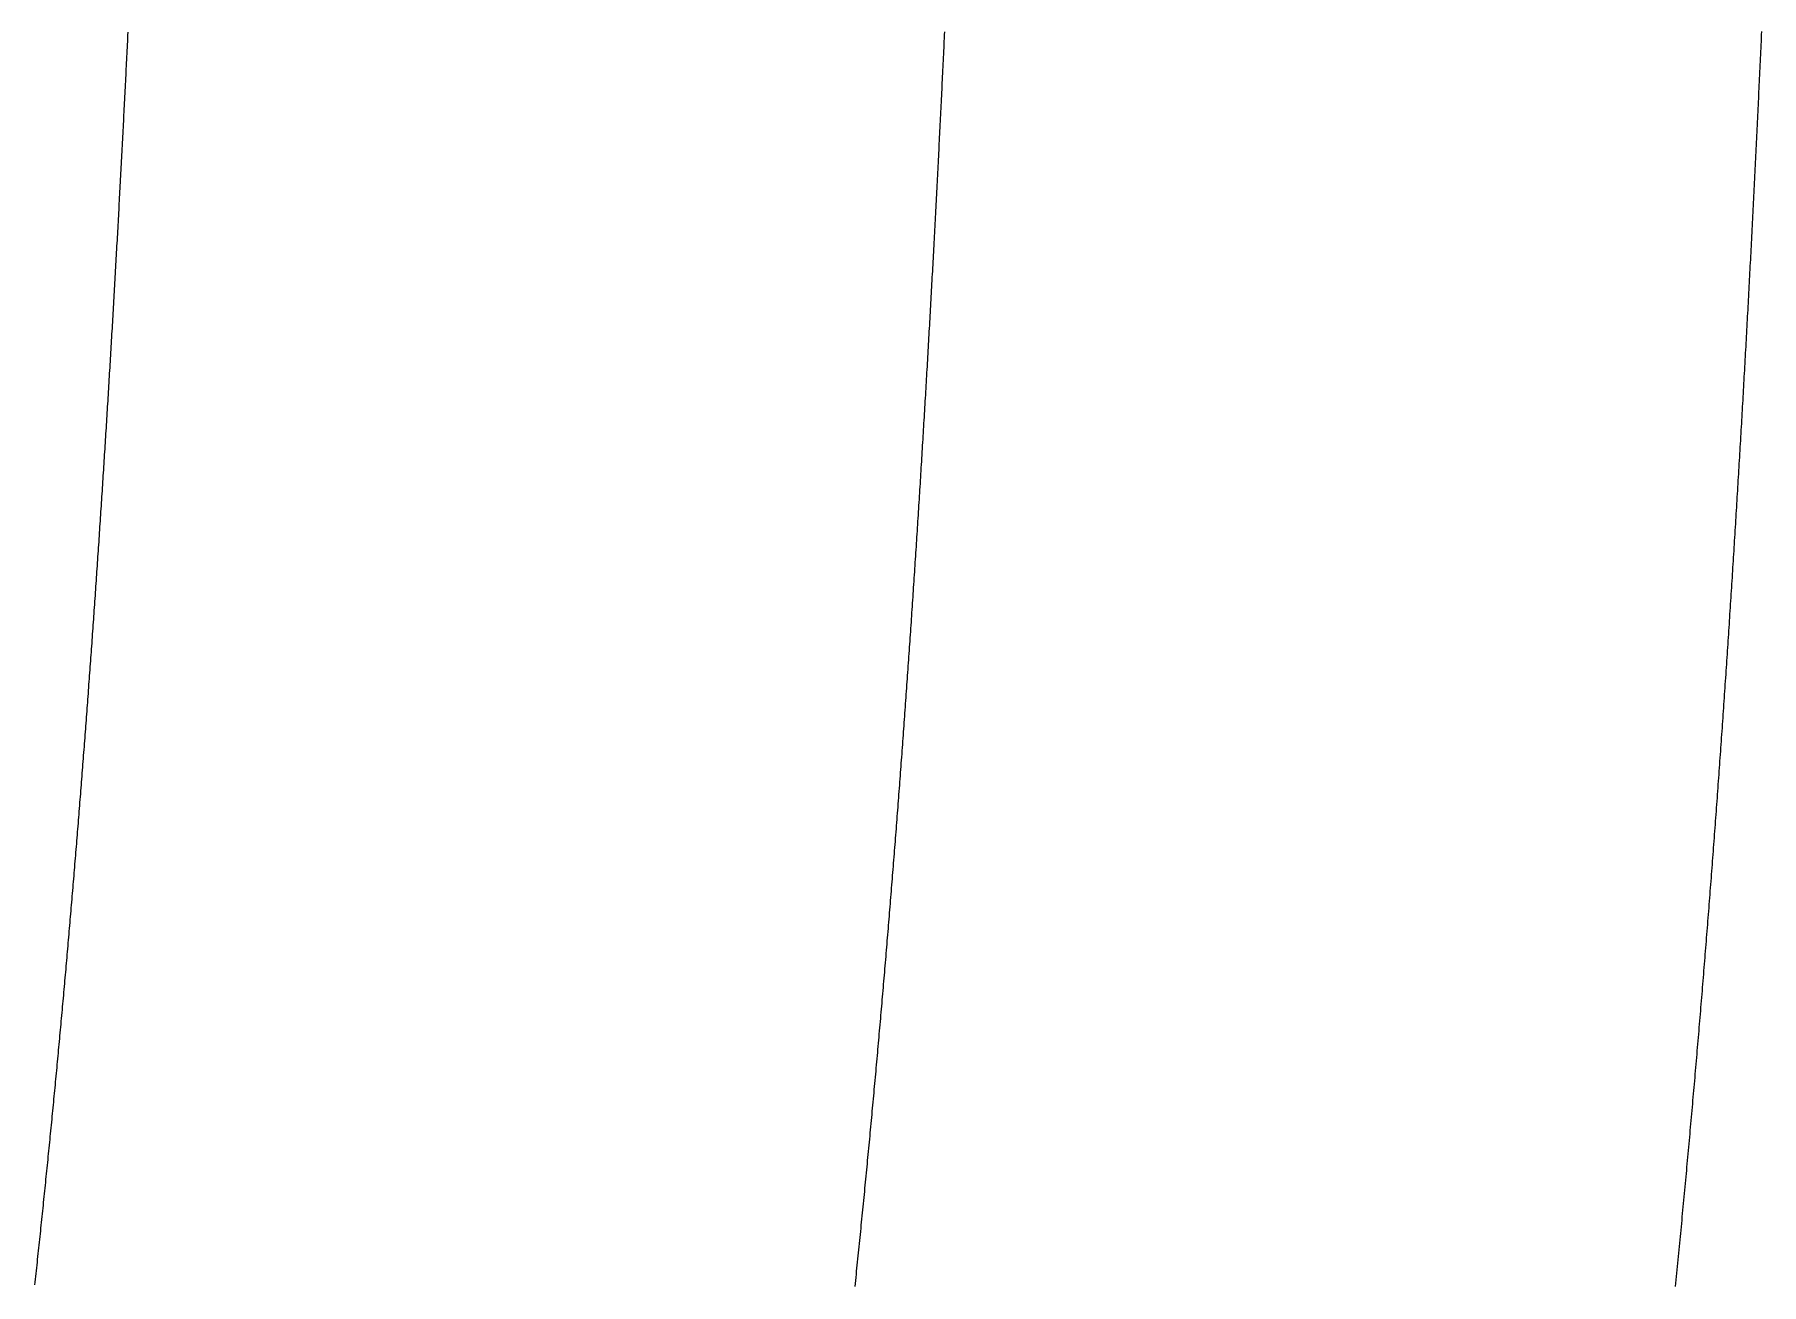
# Model space of a CAD drawing. Extents: x 10 to 206, y -65 to 73.
# Drawn here: x 174.0376 to 174.3149, y -50.0444 to -49.8438 of the extents above; entities that cross this region are included whole.
import ezdxf

# ---------------------------------------------------------------- set-up
doc = ezdxf.new("R2010")
doc.units = 0
doc.header["$LTSCALE"] = 0.5
doc.layers.add('LOGO', color=7, linetype='Continuous')

msp = doc.modelspace()

# ---------------------------------------------------------------- linework, layer by layer
at = {"layer": 'LOGO'}
for points in [[(174.05257085, -49.84338235), (174.05254676, -49.84387651), (174.05252263, -49.84437059), (174.05249845, -49.84486459), (174.05247424, -49.8453585), (174.05244999, -49.84585234), (174.0524257, -49.84634609), (174.05240137, -49.84683975), (174.05237699, -49.84733334), (174.05235258, -49.84782684), (174.05232813, -49.84832026), (174.05230364, -49.84881359), (174.05227911, -49.84930684), (174.05225454, -49.84980001), (174.05222993, -49.8502931), (174.05220528, -49.8507861), (174.05218058, -49.85127902), (174.05215585, -49.85177185), (174.05213108, -49.8522646), (174.05210626, -49.85275727), (174.05208141, -49.85324986), (174.05205651, -49.85374236), (174.05203157, -49.85423478), (174.05200659, -49.85472711), (174.05198157, -49.85521936), (174.05195651, -49.85571153), (174.0519314, -49.85620361), (174.05190626, -49.85669561), (174.05188107, -49.85718753), (174.05185584, -49.85767936), (174.05183057, -49.85817111), (174.05180526, -49.85866277), (174.0517799, -49.85915435), (174.0517545, -49.85964585), (174.05172906, -49.86013726), (174.05170358, -49.86062859), (174.05167805, -49.86111984), (174.05165249, -49.861611), (174.05162687, -49.86210207), (174.05160122, -49.86259306), (174.05157552, -49.86308397), (174.05154978, -49.86357479), (174.051524, -49.86406553), (174.05149817, -49.86455618), (174.0514723, -49.86504675), (174.05144639, -49.86553724), (174.05142043, -49.86602764), (174.05139443, -49.86651796), (174.05136838, -49.86700819), (174.05134229, -49.86749833), (174.05131616, -49.86798839), (174.05128998, -49.86847837), (174.05126376, -49.86896826), (174.0512375, -49.86945807), (174.05121118, -49.86994779), (174.05118483, -49.87043743), (174.05115843, -49.87092698), (174.05113199, -49.87141645), (174.0511055, -49.87190583), (174.05107896, -49.87239513), (174.05105238, -49.87288434), (174.05102576, -49.87337347), (174.05099909, -49.87386251), (174.05097237, -49.87435147), (174.05094561, -49.87484034), (174.0509188, -49.87532912), (174.05089195, -49.87581782), (174.05086505, -49.87630644), (174.05083811, -49.87679497), (174.05081112, -49.87728341), (174.05078408, -49.87777177), (174.050757, -49.87826004), (174.05072987, -49.87874823), (174.0507027, -49.87923633), (174.05067547, -49.87972434), (174.0506482, -49.88021227), (174.05062089, -49.88070012), (174.05059353, -49.88118788), (174.05056612, -49.88167555), (174.05053866, -49.88216313), (174.05051116, -49.88265063), (174.05048361, -49.88313805), (174.05045601, -49.88362537), (174.05042837, -49.88411262), (174.05040067, -49.88459977), (174.05037293, -49.88508684), (174.05034514, -49.88557382), (174.05031731, -49.88606072), (174.05028942, -49.88654753), (174.05026149, -49.88703425), (174.05023351, -49.88752089), (174.05020548, -49.88800744), (174.0501774, -49.88849391), (174.05014928, -49.88898028), (174.0501211, -49.88946658), (174.05009288, -49.88995278), (174.05006461, -49.8904389), (174.05003629, -49.89092493), (174.05000792, -49.89141087), (174.0499795, -49.89189673), (174.04995103, -49.8923825), (174.04992251, -49.89286818), (174.04989395, -49.89335378), (174.04986533, -49.89383929), (174.04983667, -49.89432471), (174.04980795, -49.89481005), (174.04977918, -49.8952953), (174.04975037, -49.89578046), (174.0497215, -49.89626553), (174.04969259, -49.89675052), (174.04966362, -49.89723542), (174.04963461, -49.89772023), (174.04960554, -49.89820496), (174.04957642, -49.89868959), (174.04954725, -49.89917414), (174.04951803, -49.89965861), (174.04948876, -49.90014298), (174.04945944, -49.90062727), (174.04943007, -49.90111147), (174.04940065, -49.90159558), (174.04937118, -49.9020796), (174.04934165, -49.90256354), (174.04931207, -49.90304739), (174.04928245, -49.90353115), (174.04925276, -49.90401482), (174.04922303, -49.90449841), (174.04919325, -49.90498191), (174.04916341, -49.90546531), (174.04913353, -49.90594864), (174.04910358, -49.90643187), (174.04907359, -49.90691501), (174.04904355, -49.90739807), (174.04901345, -49.90788104), (174.0489833, -49.90836392), (174.0489531, -49.90884671), (174.04892284, -49.90932941), (174.04889253, -49.90981203), (174.04886217, -49.91029455), (174.04883176, -49.91077699), (174.04880129, -49.91125934), (174.04877077, -49.9117416), (174.04874019, -49.91222377), (174.04870957, -49.91270586), (174.04867888, -49.91318785), (174.04864815, -49.91366976), (174.04861736, -49.91415158), (174.04858651, -49.91463331), (174.04855562, -49.91511494), (174.04852467, -49.9155965), (174.04849366, -49.91607796), (174.0484626, -49.91655933), (174.04843148, -49.91704061), (174.04840032, -49.91752181), (174.04836909, -49.91800291), (174.04833781, -49.91848393), (174.04830648, -49.91896486), (174.04827509, -49.9194457), (174.04824365, -49.91992644), (174.04821215, -49.9204071), (174.04818059, -49.92088767), (174.04814898, -49.92136815), (174.04811732, -49.92184854), (174.0480856, -49.92232885), (174.04805382, -49.92280906), (174.04802199, -49.92328918), (174.0479901, -49.92376921), (174.04795816, -49.92424916), (174.04792616, -49.92472901), (174.0478941, -49.92520877), (174.04786199, -49.92568845), (174.04782982, -49.92616803), (174.04779759, -49.92664752), (174.04776531, -49.92712693), (174.04773297, -49.92760624), (174.04770058, -49.92808547), (174.04766812, -49.9285646), (174.04763561, -49.92904364), (174.04760305, -49.9295226), (174.04757042, -49.93000146), (174.04753774, -49.93048023), (174.047505, -49.93095892), (174.0474722, -49.93143751), (174.04743935, -49.93191601), (174.04740644, -49.93239442), (174.04737347, -49.93287274), (174.04734044, -49.93335097), (174.04730735, -49.93382911), (174.04727421, -49.93430716), (174.04724101, -49.93478512), (174.04720775, -49.93526299), (174.04717443, -49.93574077), (174.04714105, -49.93621846), (174.04710761, -49.93669605), (174.04707412, -49.93717356), (174.04704056, -49.93765097), (174.04700695, -49.9381283), (174.04697328, -49.93860553), (174.04693955, -49.93908267), (174.04690576, -49.93955972), (174.04687191, -49.94003668), (174.046838, -49.94051355), (174.04680403, -49.94099032), (174.04677, -49.94146701), (174.04673591, -49.94194361), (174.04670176, -49.94242011), (174.04666755, -49.94289652), (174.04663328, -49.94337284), (174.04659895, -49.94384907), (174.04656456, -49.94432521), (174.04653011, -49.94480125), (174.0464956, -49.94527721), (174.04646103, -49.94575307), (174.0464264, -49.94622884), (174.04639171, -49.94670452), (174.04635695, -49.94718011), (174.04632214, -49.94765561), (174.04628726, -49.94813101), (174.04625232, -49.94860632), (174.04621733, -49.94908154), (174.04618227, -49.94955667), (174.04614714, -49.95003171), (174.04611196, -49.95050665), (174.04607672, -49.95098151), (174.04604141, -49.95145627), (174.04600604, -49.95193093), (174.04597061, -49.95240551), (174.04593512, -49.95287999), (174.04589956, -49.95335439), (174.04586394, -49.95382868), (174.04582826, -49.95430289), (174.04579252, -49.95477701), (174.04575671, -49.95525103), (174.04572084, -49.95572496), (174.04568491, -49.95619879), (174.04564892, -49.95667254), (174.04561286, -49.95714619), (174.04557674, -49.95761975), (174.04554056, -49.95809321), (174.04550431, -49.95856659), (174.045468, -49.95903987), (174.04543162, -49.95951306), (174.04539518, -49.95998615), (174.04535868, -49.96045915), (174.04532212, -49.96093206), (174.04528548, -49.96140488), (174.04524879, -49.9618776), (174.04521203, -49.96235023), (174.04517521, -49.96282277), (174.04513832, -49.96329521), (174.04510137, -49.96376756), (174.04506435, -49.96423982), (174.04502727, -49.96471198), (174.04499012, -49.96518405), (174.04495291, -49.96565603), (174.04491564, -49.96612791), (174.0448783, -49.9665997), (174.04484089, -49.9670714), (174.04480342, -49.967543), (174.04476588, -49.96801451), (174.04472828, -49.96848593), (174.04469061, -49.96895725), (174.04465287, -49.96942848), (174.04461507, -49.96989961), (174.0445772, -49.97037065), (174.04453927, -49.9708416), (174.04450127, -49.97131245), (174.04446321, -49.97178321), (174.04442508, -49.97225388), (174.04438688, -49.97272445), (174.04434861, -49.97319492), (174.04431028, -49.97366531), (174.04427188, -49.9741356), (174.04423342, -49.97460579), (174.04419489, -49.97507589), (174.04415629, -49.9755459), (174.04411762, -49.97601581), (174.04407889, -49.97648562), (174.04404008, -49.97695535), (174.04400122, -49.97742498), (174.04396228, -49.97789451), (174.04392327, -49.97836395), (174.0438842, -49.97883329), (174.04384506, -49.97930254), (174.04380585, -49.9797717), (174.04376658, -49.98024076), (174.04372723, -49.98070972), (174.04368782, -49.98117859), (174.04364834, -49.98164737), (174.04360879, -49.98211605), (174.04356917, -49.98258464), (174.04352948, -49.98305313), (174.04348973, -49.98352153), (174.0434499, -49.98398983), (174.04341001, -49.98445803), (174.04337004, -49.98492614), (174.04333001, -49.98539416), (174.04328991, -49.98586208), (174.04324973, -49.98632991), (174.04320949, -49.98679764), (174.04316918, -49.98726527), (174.0431288, -49.98773281), (174.04308835, -49.98820025), (174.04304783, -49.9886676), (174.04300724, -49.98913485), (174.04296658, -49.98960201), (174.04292585, -49.99006907), (174.04288504, -49.99053604), (174.04284417, -49.99100291), (174.04280323, -49.99146968), (174.04276221, -49.99193636), (174.04272113, -49.99240294), (174.04267997, -49.99286943), (174.04263875, -49.99333582), (174.04259745, -49.99380212), (174.04255608, -49.99426832), (174.04251464, -49.99473442), (174.04247313, -49.99520043), (174.04243154, -49.99566634), (174.04238989, -49.99613215), (174.04234816, -49.99659787), (174.04230636, -49.99706349), (174.04226449, -49.99752902), (174.04222255, -49.99799445), (174.04218054, -49.99845978), (174.04213845, -49.99892502), (174.04209629, -49.99939016), (174.04205406, -49.9998552), (174.04201175, -50.00032015), (174.04196937, -50.000785), (174.04192692, -50.00124975), (174.0418844, -50.00171441), (174.04184181, -50.00217897), (174.04179914, -50.00264343), (174.04175639, -50.0031078), (174.04171358, -50.00357207), (174.04167069, -50.00403624), (174.04162773, -50.00450032), (174.04158469, -50.0049643), (174.04154158, -50.00542818), (174.0414984, -50.00589197), (174.04145514, -50.00635565), (174.04141181, -50.00681924), (174.0413684, -50.00728274), (174.04132492, -50.00774613), (174.04128137, -50.00820943), (174.04123774, -50.00867264), (174.04119403, -50.00913574), (174.04115026, -50.00959875), (174.0411064, -50.01006166), (174.04106248, -50.01052447), (174.04101847, -50.01098718), (174.0409744, -50.0114498), (174.04093024, -50.01191232), (174.04088602, -50.01237474), (174.04084171, -50.01283706), (174.04079733, -50.01329929), (174.04075288, -50.01376142), (174.04070835, -50.01422345), (174.04066374, -50.01468538), (174.04061906, -50.01514722), (174.0405743, -50.01560895), (174.04052947, -50.01607059), (174.04048456, -50.01653213), (174.04043957, -50.01699358), (174.04039451, -50.01745492), (174.04034937, -50.01791617), (174.04030415, -50.01837732), (174.04025886, -50.01883837), (174.04021349, -50.01929932), (174.04016805, -50.01976017), (174.04012252, -50.02022092), (174.04007692, -50.02068158), (174.04003124, -50.02114214), (174.03998549, -50.0216026), (174.03993966, -50.02206296), (174.03989375, -50.02252322), (174.03984776, -50.02298339), (174.03980169, -50.02344345), (174.03975555, -50.02390342), (174.03970933, -50.02436328), (174.03966303, -50.02482305), (174.03961665, -50.02528272), (174.0395702, -50.02574229), (174.03952366, -50.02620176), (174.03947705, -50.02666114), (174.03943036, -50.02712041), (174.03938359, -50.02757959), (174.03933674, -50.02803866), (174.03928982, -50.02849764), (174.03924281, -50.02895652), (174.03919573, -50.02941529), (174.03914856, -50.02987397), (174.03910132, -50.03033255), (174.03905399, -50.03079103), (174.03900659, -50.03124941), (174.03895911, -50.03170769), (174.03891155, -50.03216587), (174.03886391, -50.03262396), (174.03881618, -50.03308194), (174.03876838, -50.03353982), (174.0387205, -50.03399761), (174.03867254, -50.03445529), (174.0386245, -50.03491287), (174.03857638, -50.03537036), (174.03852817, -50.03582774), (174.03847989, -50.03628503), (174.03843152, -50.03674221), (174.03838308, -50.03719929), (174.03833455, -50.03765628), (174.03828595, -50.03811316), (174.03823726, -50.03856995), (174.03818849, -50.03902663), (174.03813964, -50.03948321), (174.0380907, -50.0399397), (174.03804169, -50.04039608), (174.0379926, -50.04085236), (174.03794342, -50.04130855), (174.03789416, -50.04176463), (174.03784482, -50.04222061), (174.0377954, -50.04267649), (174.03774589, -50.04313227), (174.0376963, -50.04358795), (174.03764663, -50.04404353), (174.03759688, -50.04449901)], [(174.16934901, -50.04476563), (174.16940013, -50.04427371), (174.16945116, -50.04378173), (174.1695021, -50.04328969), (174.16955295, -50.04279758), (174.1696037, -50.04230541), (174.16965436, -50.04181318), (174.16970493, -50.04132088), (174.16975541, -50.04082852), (174.1698058, -50.04033609), (174.1698561, -50.0398436), (174.1699063, -50.03935105), (174.16995641, -50.03885844), (174.17000644, -50.03836576), (174.17005637, -50.03787302), (174.17010621, -50.03738021), (174.17015596, -50.03688735), (174.17020562, -50.03639441), (174.17025519, -50.03590142), (174.17030466, -50.03540836), (174.17035405, -50.03491524), (174.17040335, -50.03442206), (174.17045256, -50.03392881), (174.17050168, -50.0334355), (174.1705507, -50.03294213), (174.17059964, -50.0324487), (174.17064849, -50.0319552), (174.17069725, -50.03146164), (174.17074592, -50.03096802), (174.17079451, -50.03047433), (174.170843, -50.02998058), (174.1708914, -50.02948677), (174.17093972, -50.0289929), (174.17098795, -50.02849896), (174.17103609, -50.02800496), (174.17108414, -50.0275109), (174.1711321, -50.02701678), (174.17117997, -50.02652259), (174.17122776, -50.02602834), (174.17127546, -50.02553403), (174.17132307, -50.02503966), (174.17137059, -50.02454522), (174.17141803, -50.02405073), (174.17146537, -50.02355617), (174.17151263, -50.02306154), (174.17155981, -50.02256686), (174.1716069, -50.02207212), (174.1716539, -50.02157731), (174.17170081, -50.02108244), (174.17174764, -50.02058751), (174.17179438, -50.02009251), (174.17184103, -50.01959746), (174.1718876, -50.01910234), (174.17193408, -50.01860716), (174.17198048, -50.01811192), (174.17202679, -50.01761662), (174.17207302, -50.01712125), (174.17211915, -50.01662583), (174.17216521, -50.01613034), (174.17221118, -50.01563479), (174.17225706, -50.01513918), (174.17230286, -50.01464351), (174.17234857, -50.01414778), (174.1723942, -50.01365198), (174.17243975, -50.01315613), (174.17248521, -50.01266021), (174.17253058, -50.01216423), (174.17257587, -50.01166819), (174.17262108, -50.01117209), (174.1726662, -50.01067593), (174.17271124, -50.01017971), (174.17275619, -50.00968342), (174.17280107, -50.00918708), (174.17284585, -50.00869067), (174.17289056, -50.0081942), (174.17293518, -50.00769768), (174.17297972, -50.00720109), (174.17302417, -50.00670444), (174.17306854, -50.00620773), (174.17311283, -50.00571096), (174.17315704, -50.00521412), (174.17320116, -50.00471723), (174.17324521, -50.00422028), (174.17328917, -50.00372326), (174.17333304, -50.00322619), (174.17337684, -50.00272905), (174.17342055, -50.00223186), (174.17346418, -50.0017346), (174.17350773, -50.00123729), (174.1735512, -50.00073991), (174.17359459, -50.00024247), (174.1736379, -49.99974498), (174.17368112, -49.99924742), (174.17372426, -49.9987498), (174.17376733, -49.99825212), (174.17381031, -49.99775438), (174.17385321, -49.99725659), (174.17389603, -49.99675873), (174.17393877, -49.99626081), (174.17398143, -49.99576283), (174.17402401, -49.99526479), (174.17406651, -49.99476669), (174.17410893, -49.99426854), (174.17415128, -49.99377032), (174.17419354, -49.99327204), (174.17423572, -49.9927737), (174.17427782, -49.99227531), (174.17431984, -49.99177685), (174.17436179, -49.99127833), (174.17440365, -49.99077976), (174.17444544, -49.99028112), (174.17448715, -49.98978242), (174.17452877, -49.98928367), (174.17457032, -49.98878486), (174.1746118, -49.98828598), (174.17465319, -49.98778705), (174.1746945, -49.98728806), (174.17473574, -49.986789), (174.1747769, -49.98628989), (174.17481798, -49.98579072), (174.17485899, -49.98529149), (174.17489991, -49.98479221), (174.17494076, -49.98429286), (174.17498154, -49.98379345), (174.17502223, -49.98329399), (174.17506285, -49.98279446), (174.17510339, -49.98229488), (174.17514385, -49.98179524), (174.17518424, -49.98129553), (174.17522455, -49.98079577), (174.17526479, -49.98029595), (174.17530495, -49.97979608), (174.17534503, -49.97929614), (174.17538504, -49.97879615), (174.17542497, -49.97829609), (174.17546482, -49.97779598), (174.1755046, -49.97729581), (174.17554431, -49.97679558), (174.17558394, -49.97629529), (174.17562349, -49.97579494), (174.17566297, -49.97529454), (174.17570237, -49.97479408), (174.1757417, -49.97429355), (174.17578095, -49.97379297), (174.17582013, -49.97329234), (174.17585924, -49.97279164), (174.17589827, -49.97229089), (174.17593723, -49.97179007), (174.17597611, -49.9712892), (174.17601492, -49.97078827), (174.17605365, -49.97028729), (174.17609231, -49.96978624), (174.1761309, -49.96928514), (174.17616941, -49.96878398), (174.17620785, -49.96828276), (174.17624622, -49.96778148), (174.17628452, -49.96728015), (174.17632274, -49.96677876), (174.17636089, -49.96627731), (174.17639896, -49.9657758), (174.17643696, -49.96527424), (174.17647489, -49.96477261), (174.17651275, -49.96427093), (174.17655054, -49.9637692), (174.17658825, -49.9632674), (174.1766259, -49.96276555), (174.17666347, -49.96226364), (174.17670096, -49.96176167), (174.17673839, -49.96125965), (174.17677575, -49.96075756), (174.17681303, -49.96025542), (174.17685024, -49.95975323), (174.17688739, -49.95925097), (174.17692446, -49.95874866), (174.17696146, -49.9582463), (174.17699839, -49.95774387), (174.17703525, -49.95724139), (174.17707204, -49.95673885), (174.17710875, -49.95623625), (174.1771454, -49.9557336), (174.17718198, -49.95523089), (174.17721849, -49.95472813), (174.17725493, -49.9542253), (174.1772913, -49.95372242), (174.1773276, -49.95321949), (174.17736383, -49.95271649), (174.17739999, -49.95221344), (174.17743608, -49.95171033), (174.1774721, -49.95120717), (174.17750805, -49.95070395), (174.17754394, -49.95020068), (174.17757975, -49.94969734), (174.1776155, -49.94919395), (174.17765118, -49.94869051), (174.17768679, -49.94818701), (174.17772233, -49.94768345), (174.17775781, -49.94717983), (174.17779321, -49.94667616), (174.17782855, -49.94617244), (174.17786382, -49.94566865), (174.17789903, -49.94516482), (174.17793416, -49.94466092), (174.17796923, -49.94415697), (174.17800423, -49.94365296), (174.17803917, -49.9431489), (174.17807404, -49.94264478), (174.17810884, -49.94214061), (174.17814357, -49.94163638), (174.17817824, -49.94113209), (174.17821284, -49.94062775), (174.17824737, -49.94012335), (174.17828184, -49.9396189), (174.17831625, -49.93911439), (174.17835058, -49.93860982), (174.17838485, -49.9381052), (174.17841906, -49.93760053), (174.1784532, -49.9370958), (174.17848728, -49.93659101), (174.17852128, -49.93608617), (174.17855523, -49.93558127), (174.17858911, -49.93507632), (174.17862292, -49.93457131), (174.17865667, -49.93406625), (174.17869036, -49.93356113), (174.17872398, -49.93305595), (174.17875753, -49.93255072), (174.17879102, -49.93204544), (174.17882445, -49.9315401), (174.17885782, -49.93103471), (174.17889112, -49.93052926), (174.17892435, -49.93002376), (174.17895752, -49.9295182), (174.17899063, -49.92901258), (174.17902368, -49.92850691), (174.17905666, -49.92800119), (174.17908958, -49.92749541), (174.17912244, -49.92698958), (174.17915523, -49.92648369), (174.17918796, -49.92597775), (174.17922063, -49.92547175), (174.17925323, -49.9249657), (174.17928577, -49.9244596), (174.17931826, -49.92395344), (174.17935067, -49.92344722), (174.17938303, -49.92294095), (174.17941533, -49.92243463), (174.17944756, -49.92192825), (174.17947973, -49.92142182), (174.17951184, -49.92091533), (174.17954389, -49.92040879), (174.17957587, -49.9199022), (174.1796078, -49.91939555), (174.17963967, -49.91888885), (174.17967147, -49.91838209), (174.17970321, -49.91787528), (174.1797349, -49.91736842), (174.17976652, -49.9168615), (174.17979808, -49.91635452), (174.17982958, -49.9158475), (174.17986102, -49.91534042), (174.17989241, -49.91483328), (174.17992373, -49.9143261), (174.17995499, -49.91381885), (174.17998619, -49.91331156), (174.18001734, -49.91280421), (174.18004842, -49.91229681), (174.18007944, -49.91178935), (174.18011041, -49.91128184), (174.18014132, -49.91077428), (174.18017216, -49.91026666), (174.18020295, -49.90975899), (174.18023368, -49.90925127), (174.18026435, -49.90874349), (174.18029497, -49.90823566), (174.18032552, -49.90772778), (174.18035602, -49.90721984), (174.18038646, -49.90671185), (174.18041684, -49.90620381), (174.18044716, -49.90569572), (174.18047743, -49.90518757), (174.18050764, -49.90467937), (174.18053779, -49.90417111), (174.18056788, -49.9036628), (174.18059792, -49.90315444), (174.1806279, -49.90264603), (174.18065782, -49.90213756), (174.18068769, -49.90162904), (174.1807175, -49.90112047), (174.18074725, -49.90061185), (174.18077695, -49.90010317), (174.18080659, -49.89959444), (174.18083617, -49.89908566), (174.1808657, -49.89857682), (174.18089518, -49.89806794), (174.18092459, -49.897559), (174.18095395, -49.89705001), (174.18098326, -49.89654096), (174.18101251, -49.89603186), (174.18104171, -49.89552271), (174.18107085, -49.89501351), (174.18109993, -49.89450426), (174.18112896, -49.89399495), (174.18115794, -49.89348559), (174.18118686, -49.89297618), (174.18121573, -49.89246672), (174.18124454, -49.89195721), (174.1812733, -49.89144764), (174.181302, -49.89093802), (174.18133065, -49.89042835), (174.18135925, -49.88991863), (174.18138779, -49.88940886), (174.18141628, -49.88889903), (174.18144472, -49.88838915), (174.1814731, -49.88787922), (174.18150143, -49.88736924), (174.18152971, -49.88685921), (174.18155793, -49.88634912), (174.1815861, -49.88583899), (174.18161422, -49.8853288), (174.18164229, -49.88481856), (174.1816703, -49.88430827), (174.18169826, -49.88379793), (174.18172617, -49.88328754), (174.18175402, -49.88277709), (174.18178183, -49.88226659), (174.18180958, -49.88175605), (174.18183728, -49.88124545), (174.18186493, -49.8807348), (174.18189253, -49.8802241), (174.18192008, -49.87971335), (174.18194757, -49.87920254), (174.18197502, -49.87869169), (174.18200241, -49.87818078), (174.18202975, -49.87766983), (174.18205705, -49.87715882), (174.18208429, -49.87664776), (174.18211148, -49.87613665), (174.18213862, -49.87562549), (174.18216571, -49.87511428), (174.18219275, -49.87460302), (174.18221974, -49.87409171), (174.18224668, -49.87358035), (174.18227358, -49.87306893), (174.18230042, -49.87255747), (174.18232721, -49.87204596), (174.18235395, -49.87153439), (174.18238065, -49.87102278), (174.18240729, -49.87051111), (174.18243389, -49.8699994), (174.18246044, -49.86948763), (174.18248693, -49.86897581), (174.18251338, -49.86846395), (174.18253979, -49.86795203), (174.18256614, -49.86744006), (174.18259245, -49.86692804), (174.1826187, -49.86641598), (174.18264491, -49.86590386), (174.18267107, -49.86539169), (174.18269719, -49.86487947), (174.18272325, -49.8643672), (174.18274927, -49.86385489), (174.18277525, -49.86334252), (174.18280117, -49.8628301), (174.18282705, -49.86231763), (174.18285288, -49.86180512), (174.18287866, -49.86129255), (174.1829044, -49.86077993), (174.18293009, -49.86026727), (174.18295573, -49.85975455), (174.18298133, -49.85924179), (174.18300689, -49.85872897), (174.18303239, -49.85821611), (174.18305785, -49.85770319), (174.18308327, -49.85719023), (174.18310863, -49.85667722), (174.18313396, -49.85616416), (174.18315924, -49.85565104), (174.18318447, -49.85513788), (174.18320966, -49.85462467), (174.1832348, -49.85411141), (174.1832599, -49.85359811), (174.18328495, -49.85308475), (174.18330996, -49.85257134), (174.18333492, -49.85205789), (174.18335984, -49.85154438), (174.18338472, -49.85103083), (174.18340955, -49.85051723), (174.18343433, -49.85000358), (174.18345908, -49.84948988), (174.18348378, -49.84897613), (174.18350843, -49.84846233), (174.18353304, -49.84794848), (174.18355761, -49.84743459), (174.18358214, -49.84692064), (174.18360662, -49.84640665), (174.18363106, -49.84589261), (174.18365546, -49.84537852), (174.18367981, -49.84486438), (174.18370412, -49.8443502), (174.18372839, -49.84383596), (174.18375262, -49.84332168)], [(174.31488884, -49.84326281), (174.31486421, -49.84380176), (174.31483953, -49.8443407), (174.31481481, -49.84487963), (174.31479004, -49.84541855), (174.31476523, -49.84595745), (174.31474037, -49.84649634), (174.31471546, -49.84703522), (174.31469051, -49.84757409), (174.31466551, -49.84811295), (174.31464047, -49.84865179), (174.31461537, -49.84919063), (174.31459023, -49.84972945), (174.31456504, -49.85026826), (174.31453981, -49.85080705), (174.31451453, -49.85134584), (174.3144892, -49.85188461), (174.31446382, -49.85242337), (174.31443839, -49.85296212), (174.31441292, -49.85350085), (174.31438739, -49.85403957), (174.31436182, -49.85457828), (174.3143362, -49.85511698), (174.31431053, -49.85565567), (174.31428482, -49.85619434), (174.31425905, -49.856733), (174.31423323, -49.85727165), (174.31420737, -49.85781028), (174.31418145, -49.8583489), (174.31415548, -49.85888751), (174.31412947, -49.85942611), (174.3141034, -49.85996469), (174.31407729, -49.86050326), (174.31405112, -49.86104182), (174.3140249, -49.86158037), (174.31399864, -49.8621189), (174.31397232, -49.86265742), (174.31394595, -49.86319592), (174.31391953, -49.86373441), (174.31389306, -49.86427289), (174.31386653, -49.86481136), (174.31383996, -49.86534981), (174.31381333, -49.86588825), (174.31378665, -49.86642668), (174.31375992, -49.86696509), (174.31373314, -49.86750349), (174.3137063, -49.86804188), (174.31367941, -49.86858025), (174.31365247, -49.86911861), (174.31362548, -49.86965696), (174.31359843, -49.87019529), (174.31357133, -49.87073361), (174.31354417, -49.87127191), (174.31351697, -49.8718102), (174.31348971, -49.87234848), (174.31346239, -49.87288674), (174.31343502, -49.87342499), (174.3134076, -49.87396323), (174.31338012, -49.87450145), (174.31335259, -49.87503966), (174.313325, -49.87557785), (174.31329736, -49.87611603), (174.31326966, -49.8766542), (174.31324191, -49.87719235), (174.31321411, -49.87773049), (174.31318624, -49.87826861), (174.31315833, -49.87880672), (174.31313035, -49.87934481), (174.31310232, -49.87988289), (174.31307424, -49.88042096), (174.3130461, -49.88095901), (174.3130179, -49.88149705), (174.31298965, -49.88203507), (174.31296134, -49.88257308), (174.31293297, -49.88311107), (174.31290454, -49.88364905), (174.31287606, -49.88418702), (174.31284752, -49.88472497), (174.31281893, -49.8852629), (174.31279027, -49.88580082), (174.31276156, -49.88633873), (174.31273279, -49.88687662), (174.31270396, -49.8874145), (174.31267508, -49.88795236), (174.31264613, -49.8884902), (174.31261713, -49.88902803), (174.31258807, -49.88956585), (174.31255895, -49.89010365), (174.31252977, -49.89064144), (174.31250053, -49.89117921), (174.31247123, -49.89171696), (174.31244188, -49.8922547), (174.31241246, -49.89279243), (174.31238298, -49.89333014), (174.31235345, -49.89386783), (174.31232385, -49.89440551), (174.31229419, -49.89494317), (174.31226448, -49.89548082), (174.3122347, -49.89601846), (174.31220486, -49.89655607), (174.31217496, -49.89709367), (174.312145, -49.89763126), (174.31211498, -49.89816883), (174.3120849, -49.89870638), (174.31205475, -49.89924392), (174.31202455, -49.89978145), (174.31199428, -49.90031895), (174.31196395, -49.90085644), (174.31193356, -49.90139392), (174.31190311, -49.90193138), (174.31187259, -49.90246882), (174.31184201, -49.90300625), (174.31181137, -49.90354366), (174.31178066, -49.90408105), (174.3117499, -49.90461843), (174.31171907, -49.9051558), (174.31168817, -49.90569314), (174.31165721, -49.90623047), (174.31162619, -49.90676779), (174.31159511, -49.90730508), (174.31156396, -49.90784237), (174.31153275, -49.90837963), (174.31150147, -49.90891688), (174.31147013, -49.90945411), (174.31143872, -49.90999133), (174.31140725, -49.91052852), (174.31137572, -49.91106571), (174.31134411, -49.91160287), (174.31131245, -49.91214002), (174.31128072, -49.91267715), (174.31124892, -49.91321427), (174.31121706, -49.91375137), (174.31118513, -49.91428845), (174.31115313, -49.91482551), (174.31112107, -49.91536256), (174.31108895, -49.91589959), (174.31105675, -49.9164366), (174.31102449, -49.9169736), (174.31099217, -49.91751058), (174.31095977, -49.91804754), (174.31092731, -49.91858449), (174.31089478, -49.91912141), (174.31086219, -49.91965833), (174.31082953, -49.92019522), (174.31079679, -49.92073209), (174.310764, -49.92126895), (174.31073113, -49.92180579), (174.3106982, -49.92234262), (174.31066519, -49.92287942), (174.31063212, -49.92341621), (174.31059898, -49.92395298), (174.31056577, -49.92448974), (174.31053249, -49.92502647), (174.31049915, -49.92556319), (174.31046573, -49.92609989), (174.31043225, -49.92663657), (174.31039869, -49.92717324), (174.31036507, -49.92770988), (174.31033137, -49.92824651), (174.31029761, -49.92878312), (174.31026377, -49.92931972), (174.31022987, -49.92985629), (174.31019589, -49.93039285), (174.31016184, -49.93092939), (174.31012773, -49.93146591), (174.31009354, -49.93200241), (174.31005928, -49.9325389), (174.31002495, -49.93307536), (174.30999055, -49.93361181), (174.30995607, -49.93414824), (174.30992153, -49.93468465), (174.30988691, -49.93522104), (174.30985222, -49.93575742), (174.30981746, -49.93629377), (174.30978263, -49.93683011), (174.30974772, -49.93736643), (174.30971274, -49.93790273), (174.30967769, -49.93843901), (174.30964256, -49.93897527), (174.30960736, -49.93951151), (174.30957209, -49.94004774), (174.30953675, -49.94058395), (174.30950133, -49.94112013), (174.30946584, -49.9416563), (174.30943027, -49.94219245), (174.30939463, -49.94272858), (174.30935892, -49.94326469), (174.30932313, -49.94380078), (174.30928727, -49.94433686), (174.30925133, -49.94487291), (174.30921531, -49.94540895), (174.30917923, -49.94594496), (174.30914306, -49.94648096), (174.30910682, -49.94701694), (174.30907051, -49.94755289), (174.30903412, -49.94808883), (174.30899766, -49.94862475), (174.30896111, -49.94916065), (174.3089245, -49.94969653), (174.3088878, -49.95023239), (174.30885103, -49.95076823), (174.30881419, -49.95130405), (174.30877726, -49.95183986), (174.30874026, -49.95237564), (174.30870319, -49.9529114), (174.30866603, -49.95344714), (174.3086288, -49.95398287), (174.30859149, -49.95451857), (174.3085541, -49.95505425), (174.30851664, -49.95558991), (174.3084791, -49.95612556), (174.30844148, -49.95666118), (174.30840378, -49.95719678), (174.308366, -49.95773237), (174.30832814, -49.95826793), (174.30829021, -49.95880347), (174.30825219, -49.95933899), (174.3082141, -49.95987449), (174.30817593, -49.96040998), (174.30813768, -49.96094544), (174.30809935, -49.96148088), (174.30806094, -49.9620163), (174.30802245, -49.9625517), (174.30798387, -49.96308708), (174.30794522, -49.96362244), (174.30790649, -49.96415778), (174.30786768, -49.9646931), (174.30782879, -49.96522839), (174.30778982, -49.96576367), (174.30775076, -49.96629892), (174.30771163, -49.96683416), (174.30767241, -49.96736937), (174.30763312, -49.96790457), (174.30759374, -49.96843974), (174.30755428, -49.96897489), (174.30751473, -49.96951002), (174.30747511, -49.97004513), (174.3074354, -49.97058022), (174.30739561, -49.97111529), (174.30735574, -49.97165033), (174.30731579, -49.97218536), (174.30727575, -49.97272036), (174.30723563, -49.97325535), (174.30719543, -49.97379031), (174.30715514, -49.97432525), (174.30711477, -49.97486017), (174.30707432, -49.97539506), (174.30703378, -49.97592994), (174.30699316, -49.97646479), (174.30695246, -49.97699963), (174.30691167, -49.97753444), (174.30687079, -49.97806923), (174.30682984, -49.97860399), (174.30678879, -49.97913874), (174.30674767, -49.97967347), (174.30670645, -49.98020817), (174.30666516, -49.98074285), (174.30662377, -49.98127751), (174.3065823, -49.98181215), (174.30654075, -49.98234676), (174.30649911, -49.98288135), (174.30645739, -49.98341593), (174.30641557, -49.98395047), (174.30637368, -49.984485), (174.30633169, -49.98501951), (174.30628962, -49.98555399), (174.30624746, -49.98608845), (174.30620522, -49.98662289), (174.30616289, -49.98715731), (174.30612047, -49.9876917), (174.30607796, -49.98822607), (174.30603537, -49.98876042), (174.30599269, -49.98929475), (174.30594992, -49.98982905), (174.30590707, -49.99036333), (174.30586412, -49.99089759), (174.30582109, -49.99143183), (174.30577797, -49.99196604), (174.30573476, -49.99250023), (174.30569146, -49.9930344), (174.30564807, -49.99356855), (174.3056046, -49.99410267), (174.30556103, -49.99463677), (174.30551738, -49.99517085), (174.30547363, -49.9957049), (174.3054298, -49.99623893), (174.30538587, -49.99677294), (174.30534186, -49.99730692), (174.30529776, -49.99784089), (174.30525356, -49.99837482), (174.30520928, -49.99890874), (174.3051649, -49.99944263), (174.30512044, -49.9999765), (174.30507588, -50.00051035), (174.30503123, -50.00104417), (174.30498649, -50.00157797), (174.30494166, -50.00211175), (174.30489674, -50.0026455), (174.30485173, -50.00317923), (174.30480662, -50.00371293), (174.30476143, -50.00424661), (174.30471614, -50.00478027), (174.30467076, -50.00531391), (174.30462528, -50.00584752), (174.30457971, -50.0063811), (174.30453406, -50.00691467), (174.3044883, -50.00744821), (174.30444246, -50.00798172), (174.30439652, -50.00851521), (174.30435049, -50.00904868), (174.30430436, -50.00958213), (174.30425814, -50.01011555), (174.30421183, -50.01064894), (174.30416542, -50.01118231), (174.30411892, -50.01171566), (174.30407233, -50.01224899), (174.30402564, -50.01278228), (174.30397885, -50.01331556), (174.30393197, -50.01384881), (174.303885, -50.01438204), (174.30383793, -50.01491524), (174.30379076, -50.01544842), (174.3037435, -50.01598157), (174.30369615, -50.0165147), (174.3036487, -50.0170478), (174.30360115, -50.01758088), (174.30355351, -50.01811394), (174.30350577, -50.01864697), (174.30345793, -50.01917997), (174.30341, -50.01971296), (174.30336197, -50.02024591), (174.30331384, -50.02077884), (174.30326562, -50.02131175), (174.3032173, -50.02184463), (174.30316889, -50.02237749), (174.30312037, -50.02291032), (174.30307176, -50.02344313), (174.30302305, -50.02397591), (174.30297424, -50.02450867), (174.30292534, -50.0250414), (174.30287633, -50.0255741), (174.30282723, -50.02610679), (174.30277803, -50.02663944), (174.30272873, -50.02717207), (174.30267933, -50.02770468), (174.30262984, -50.02823726), (174.30258024, -50.02876981), (174.30253054, -50.02930234), (174.30248075, -50.02983485), (174.30243085, -50.03036732), (174.30238086, -50.03089978), (174.30233077, -50.0314322), (174.30228057, -50.03196461), (174.30223028, -50.03249698), (174.30217988, -50.03302933), (174.30212939, -50.03356166), (174.30207879, -50.03409395), (174.30202809, -50.03462623), (174.30197729, -50.03515847), (174.3019264, -50.03569069), (174.3018754, -50.03622289), (174.30182429, -50.03675506), (174.30177309, -50.0372872), (174.30172178, -50.03781932), (174.30167038, -50.03835141), (174.30161887, -50.03888347), (174.30156726, -50.03941551), (174.30151554, -50.03994752), (174.30146373, -50.04047951), (174.30141181, -50.04101147), (174.30135978, -50.0415434), (174.30130766, -50.04207531), (174.30125543, -50.04260719), (174.3012031, -50.04313904), (174.30115066, -50.04367087), (174.30109812, -50.04420267), (174.30104548, -50.04473444)]]:
    msp.add_lwpolyline(points, dxfattribs=at)

doc.saveas('drawing.dxf')
